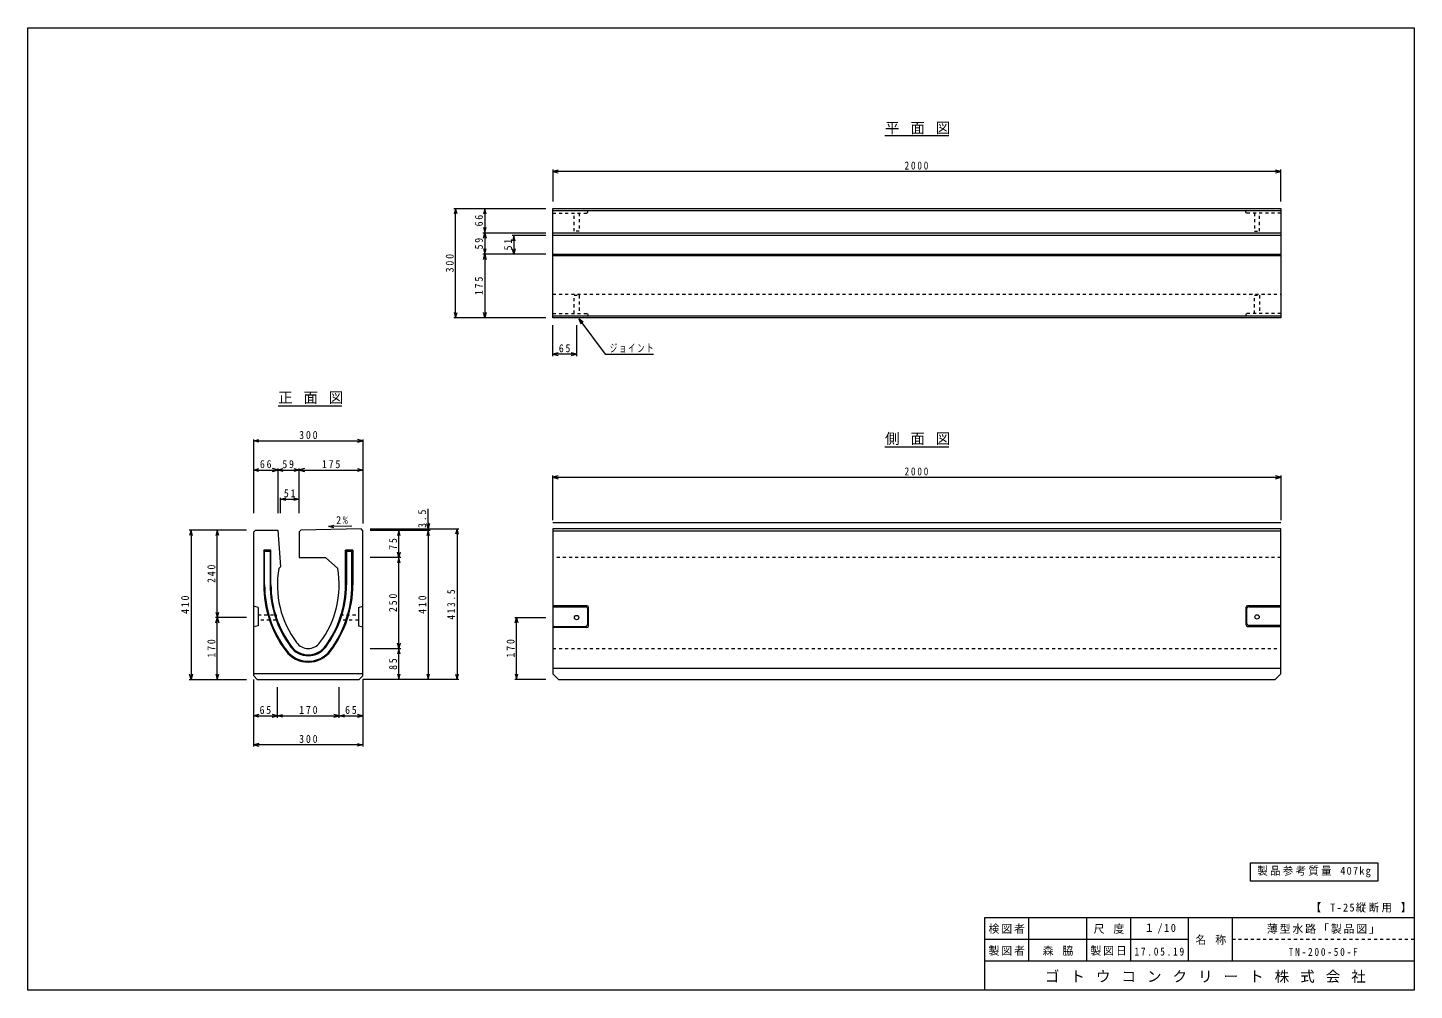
# Model space of a CAD drawing. Units: millimetres, scale not verified. Extents: x 195 to 4005, y 163 to 2807.
import ezdxf

# ---------------------------------------------------------------- set-up
doc = ezdxf.new("R2010")
doc.units = ezdxf.units.MM
doc.header["$LTSCALE"] = 10
doc.linetypes.add('USER1', pattern=[1.693334, 0.846667, -0.846667])
for name, color, linetype, lineweight in [('0-F', 132, 'Continuous', 5), ('0_2', 132, 'Continuous', 5), ('2', 7, 'Continuous', 5)]:
    doc.layers.add(name, color=color, linetype=linetype, lineweight=lineweight)
doc.styles.add('ＭＳ ゴシック', font='')
doc.styles.get('ＭＳ ゴシック').set_extended_font_data('MS Gothic')

msp = doc.modelspace()

# ---------------------------------------------------------------- linework, layer by layer
at = {"layer": '0-F', "color": 7}
for p, q in [((195, 2806.89), (4005, 2806.89)), ((195, 163.11), (195, 2806.89)), ((4005, 2806.89), (4005, 163.11)), ((2825, 163.11), (2825, 363.11)), ((2825, 363.11), (4005, 363.11)), ((4005, 163.11), (195, 163.11))]:
    msp.add_line(p, q, dxfattribs=at)
at = {"layer": '0-F'}
for p, q in [((3555, 513.11), (3905, 513.11)), ((3555, 463.11), (3555, 513.11)), ((3905, 513.11), (3905, 463.11)), ((3905, 463.11), (3555, 463.11)), ((2945, 363.11), (2945, 243.11)), ((3105, 243.11), (3105, 363.11)), ((3225, 363.11), (3225, 243.11)), ((3385, 243.11), (3385, 363.11)), ((3505, 363.11), (3505, 243.11)), ((2825, 303.11), (3385, 303.11)), ((4005, 243.11), (2825, 243.11))]:
    msp.add_line(p, q, dxfattribs=at)
at = {"layer": '0-F', "linetype": 'USER1'}
msp.add_line((3505, 303.11), (4005, 303.11), dxfattribs=at)
at = {"layer": '0_2'}
for p, q in [((2725.68, 2509.57), (2550.47, 2509.57)), ((1638.12, 2417.15), (1638.12, 2329.95)), ((1652.61, 2416.04), (1638.12, 2412.15)), ((3638.13, 2412.15), (1638.12, 2412.15)), ((1638.12, 2412.15), (1652.61, 2408.27)), ((3638.13, 2412.15), (3623.64, 2416.04)), ((3623.64, 2408.27), (3638.13, 2412.15)), ((3638.13, 2329.95), (3638.13, 2417.15)), ((1365.76, 2309.95), (1618.58, 2309.95)), ((1370.76, 2309.95), (1366.88, 2295.46)), ((1370.76, 2009.95), (1370.76, 2309.95)), ((1374.65, 2295.46), (1370.76, 2309.95)), ((1450.84, 2309.95), (1446.96, 2295.46)), ((1454.72, 2295.46), (1450.84, 2309.95)), ((1450.84, 2309.95), (1450.84, 2009.95)), ((1638.12, 2304.95), (3638.13, 2304.95)), ((1446.96, 2258.02), (1454.72, 2229.04)), ((1446.96, 2229.04), (1454.72, 2258.02)), ((1445.84, 2243.53), (1618.58, 2243.53)), ((1618.58, 2236.37), (1525.92, 2236.37)), ((1530.92, 2236.37), (1527.03, 2221.89)), ((1534.8, 2221.89), (1530.92, 2236.37)), ((1530.92, 2236.37), (1530.92, 2184.95)), ((3638.13, 2236.37), (1638.12, 2236.37)), ((1618.58, 2184.95), (1445.84, 2184.95)), ((1446.96, 2199.43), (1454.72, 2170.46)), ((1446.96, 2170.46), (1454.72, 2199.43)), ((1530.92, 2184.95), (1527.03, 2199.43)), ((1534.8, 2199.43), (1530.92, 2184.95)), ((3638.13, 2179.95), (1638.12, 2179.95)), ((1366.88, 2024.43), (1370.76, 2009.95)), ((1370.76, 2009.95), (1374.65, 2024.43)), ((1450.84, 2009.95), (1446.96, 2024.43)), ((1454.72, 2024.43), (1450.84, 2009.95)), ((1618.58, 2009.95), (1365.76, 2009.95)), ((3638.13, 2014.95), (1638.12, 2014.95)), ((1638.12, 1905.2), (1638.12, 1990.15)), ((1703.12, 1990.15), (1703.12, 1905.2)), ((1721.45, 1998.13), (1709.67, 2007.43)), ((1709.67, 2007.43), (1782.15, 1910.2)), ((1709.67, 2007.43), (1715.22, 1993.49)), ((1652.61, 1914.08), (1638.12, 1910.2)), ((1703.12, 1910.2), (1638.12, 1910.2)), ((1638.12, 1910.2), (1652.61, 1906.32)), ((1703.12, 1910.2), (1688.64, 1914.08)), ((1688.64, 1906.32), (1703.12, 1910.2)), ((1782.15, 1910.2), (1914.8, 1910.2)), ((882.86, 1768.71), (1058.07, 1768.71)), ((815.86, 1473.97), (815.86, 1675.95)), ((815.86, 1672.06), (830.35, 1675.95)), ((815.86, 1672.06), (1115.86, 1672.06)), ((830.35, 1668.18), (815.86, 1672.06)), ((1115.86, 1672.06), (1101.37, 1675.95)), ((1101.37, 1668.18), (1115.86, 1672.06)), ((1115.86, 1675.95), (1115.86, 1445.2)), ((2550.47, 1655.95), (2725.68, 1655.95)), ((815.86, 1591.99), (830.35, 1595.87)), ((830.35, 1588.11), (815.86, 1591.99)), ((815.86, 1591.99), (1115.86, 1591.99)), ((896.77, 1588.11), (867.79, 1595.87)), ((867.79, 1588.11), (896.77, 1595.87)), ((882.28, 1595.87), (882.28, 1473.97)), ((955.35, 1595.87), (926.37, 1588.11)), ((926.37, 1595.87), (955.35, 1588.11)), ((940.86, 1473.97), (940.86, 1595.87)), ((1101.37, 1595.87), (1115.86, 1591.99)), ((1115.86, 1591.99), (1101.37, 1588.11)), ((1638.12, 1453.97), (1638.12, 1576.99)), ((1652.61, 1575.87), (1638.12, 1571.99)), ((1638.12, 1571.99), (3638.13, 1571.99)), ((1638.12, 1571.99), (1652.61, 1568.11)), ((3638.13, 1571.99), (3623.64, 1575.87)), ((3623.64, 1568.11), (3638.13, 1571.99)), ((3638.13, 1576.99), (3638.13, 1453.97)), ((889.43, 1473.97), (889.43, 1515.8)), ((889.43, 1511.91), (903.92, 1515.8)), ((903.92, 1508.03), (889.43, 1511.91)), ((889.43, 1511.91), (940.86, 1511.91)), ((926.37, 1515.8), (940.86, 1511.91)), ((940.86, 1511.91), (926.37, 1508.03)), ((1295.52, 1446.89), (1295.52, 1485.46)), ((795.86, 1426.89), (638.75, 1426.89)), ((643.75, 1426.89), (639.87, 1412.4)), ((647.64, 1412.4), (643.75, 1426.89)), ((643.75, 1426.89), (643.75, 1016.89)), ((715.86, 1426.89), (711.98, 1412.4)), ((719.74, 1412.4), (715.86, 1426.89)), ((715.86, 1016.89), (715.86, 1426.89)), ((1021.51, 1436.51), (1035.92, 1440.68)), ((1085.51, 1437.79), (1021.51, 1436.51)), ((1036.08, 1432.92), (1021.51, 1436.51)), ((1135.52, 1430.29), (1379.67, 1430.29)), ((1135.52, 1426.89), (1300.52, 1426.89)), ((1214.93, 1426.89), (1211.05, 1412.4)), ((1214.93, 1016.89), (1214.93, 1426.89)), ((1218.81, 1412.4), (1214.93, 1426.89)), ((1295.52, 1430.29), (1291.64, 1444.78)), ((1295.52, 1426.89), (1291.64, 1412.4)), ((1295.52, 1446.89), (1295.52, 1016.89)), ((1299.4, 1444.78), (1295.52, 1430.29)), ((1299.4, 1412.4), (1295.52, 1426.89)), ((1374.67, 1430.29), (1370.79, 1415.8)), ((1378.55, 1415.8), (1374.67, 1430.29)), ((1374.67, 1430.29), (1374.67, 1016.89)), ((1638.12, 1425.39), (3638.13, 1425.39)), ((863.36, 1371.89), (843.36, 1371.89)), ((843.36, 1371.89), (843.36, 1276.89)), ((845.86, 1369.39), (843.36, 1371.89)), ((860.86, 1369.39), (863.36, 1371.89)), ((863.36, 1276.89), (863.36, 1371.89)), ((1068.36, 1276.89), (1068.36, 1371.89)), ((1068.36, 1371.89), (1070.86, 1369.39)), ((1088.36, 1371.89), (1068.36, 1371.89)), ((1085.86, 1369.39), (1088.36, 1371.89)), ((1088.36, 1371.89), (1088.36, 1276.89)), ((845.86, 1276.89), (845.86, 1369.39)), ((845.86, 1369.39), (860.86, 1369.39)), ((860.86, 1369.39), (860.86, 1276.89)), ((1070.86, 1369.39), (1085.86, 1369.39)), ((1070.86, 1369.39), (1070.86, 1276.89)), ((1085.86, 1276.89), (1085.86, 1369.39)), ((1219.93, 1351.89), (1135.52, 1351.89)), ((1218.81, 1366.38), (1211.05, 1337.4)), ((1218.81, 1337.4), (1211.05, 1366.38)), ((1731.13, 1219.39), (1638.12, 1219.39)), ((3638.13, 1219.39), (3547.13, 1219.39)), ((795.86, 1186.89), (710.86, 1186.89)), ((711.98, 1172.4), (719.74, 1201.38)), ((711.98, 1201.38), (719.74, 1172.4)), ((827.86, 1214.89), (815.86, 1217.89)), ((827.86, 1214.89), (827.86, 1163.89)), ((1103.86, 1214.89), (1115.86, 1217.89)), ((1103.86, 1214.89), (1103.86, 1163.89)), ((1533.15, 1186.89), (1618.36, 1186.89)), ((1534.27, 1172.4), (1538.15, 1186.89)), ((1538.15, 1016.89), (1538.15, 1186.89)), ((1538.15, 1186.89), (1542.03, 1172.4)), ((1638.12, 1216.39), (1728.12, 1216.39)), ((1733.12, 1211.39), (1733.12, 1167.39)), ((1736.13, 1164.39), (1736.13, 1214.39)), ((3542.13, 1214.39), (3542.13, 1167.39)), ((3545.13, 1170.39), (3545.13, 1211.39)), ((3550.13, 1216.39), (3638.13, 1216.39)), ((827.86, 1163.89), (815.86, 1160.89)), ((1103.86, 1163.89), (1115.86, 1160.89)), ((1638.12, 1162.39), (1728.12, 1162.39)), ((1731.13, 1159.39), (1638.12, 1159.39)), ((3547.13, 1162.39), (3638.13, 1162.39)), ((3638.13, 1165.39), (3550.13, 1165.39)), ((1218.81, 1116.38), (1211.05, 1087.4)), ((1218.81, 1087.4), (1211.05, 1116.38)), ((1135.52, 1101.89), (1219.93, 1101.89)), ((643.75, 1016.89), (639.87, 1031.38)), ((647.64, 1031.38), (643.75, 1016.89)), ((711.98, 1031.38), (715.86, 1016.89)), ((715.86, 1016.89), (719.74, 1031.38)), ((1115.86, 1031.89), (815.86, 1031.89)), ((1211.05, 1031.38), (1214.93, 1016.89)), ((1214.93, 1016.89), (1218.81, 1031.38)), ((1291.64, 1031.38), (1295.52, 1016.89)), ((1295.52, 1016.89), (1299.4, 1031.38)), ((1370.79, 1031.38), (1374.67, 1016.89)), ((1374.67, 1016.89), (1378.55, 1031.38)), ((1534.27, 1031.38), (1538.15, 1016.89)), ((1538.15, 1016.89), (1542.03, 1031.38)), ((3638.13, 1046.89), (1638.12, 1046.89)), ((638.75, 1016.89), (795.86, 1016.89)), ((815.86, 832.23), (815.86, 1016.89)), ((880.86, 995.64), (880.86, 911.79)), ((1050.86, 911.79), (1050.86, 995.64)), ((1379.67, 1016.89), (1115.86, 1016.89)), ((1115.86, 1016.89), (1115.86, 832.23)), ((1618.36, 1016.89), (1533.15, 1016.89)), ((830.35, 920.67), (815.86, 916.79)), ((815.86, 916.79), (1115.86, 916.79)), ((830.35, 912.91), (815.86, 916.79)), ((895.35, 912.91), (866.37, 920.67)), ((866.37, 912.91), (895.35, 920.67)), ((1065.35, 912.91), (1036.37, 920.67)), ((1036.37, 912.91), (1065.35, 920.67)), ((1115.86, 916.79), (1101.37, 920.67)), ((1101.37, 912.91), (1115.86, 916.79)), ((830.35, 841.11), (815.86, 837.23)), ((1101.37, 841.11), (1115.86, 837.23)), ((1115.86, 837.23), (815.86, 837.23)), ((815.86, 837.23), (830.35, 833.34)), ((1115.86, 837.23), (1101.37, 833.34))]:
    msp.add_line(p, q, dxfattribs=at)
at = {"layer": '0_2', "color": 7}
for p, q in [((1638.12, 2309.95), (3638.13, 2309.95)), ((1638.12, 2009.95), (1638.12, 2309.95)), ((3638.13, 2309.95), (3638.13, 2009.95)), ((1638.12, 2243.53), (3638.13, 2243.53)), ((1638.12, 2184.95), (3638.13, 2184.95)), ((3638.13, 2009.95), (1638.12, 2009.95)), ((815.86, 1421.89), (820.86, 1426.89)), ((815.86, 1026.89), (815.86, 1421.89)), ((820.86, 1426.89), (882.28, 1426.89)), ((945.86, 1426.99), (940.86, 1421.89)), ((940.86, 1421.89), (940.86, 1351.89)), ((1110.86, 1430.29), (945.86, 1426.99)), ((1115.86, 1425.39), (1110.86, 1430.29)), ((1115.86, 1026.89), (1115.86, 1425.39)), ((3638.13, 1446.89), (1638.12, 1446.89)), ((3638.13, 1430.29), (1638.12, 1430.29)), ((1638.12, 1430.29), (1638.12, 1031.89)), ((3638.13, 1031.89), (3638.13, 1430.29)), ((940.86, 1351.89), (1013.27, 1351.89)), ((1013.27, 1351.89), (1047.01, 1321.89)), ((1638.12, 1031.89), (1653.13, 1016.89)), ((3623.13, 1016.89), (3638.13, 1031.89)), ((815.86, 1026.89), (825.86, 1016.89)), ((825.86, 1016.89), (1105.86, 1016.89)), ((1105.86, 1016.89), (1115.86, 1026.89)), ((1653.13, 1016.89), (3623.13, 1016.89))]:
    msp.add_line(p, q, dxfattribs=at)
at = {"layer": '0_2', "linetype": 'USER1'}
for p, q in [((1638.12, 2297.95), (1733.13, 2297.95)), ((1696.12, 2247.95), (1696.12, 2297.95)), ((1710.12, 2297.95), (1710.12, 2247.95)), ((1733.13, 2297.95), (1736.13, 2309.95)), ((3543.13, 2297.95), (3540.13, 2309.95)), ((3638.13, 2297.95), (3543.13, 2297.95)), ((3566.13, 2297.95), (3566.13, 2247.95)), ((3580.13, 2247.95), (3580.13, 2297.95)), ((1710.12, 2247.95), (1696.12, 2247.95)), ((3566.13, 2247.95), (3580.13, 2247.95)), ((1638.12, 2074.95), (3638.13, 2074.95)), ((1696.12, 2021.95), (1696.12, 2071.95)), ((1696.12, 2071.95), (1710.12, 2071.95)), ((1710.12, 2071.95), (1710.12, 2021.95)), ((3566.13, 2021.95), (3566.13, 2071.95)), ((3566.13, 2071.95), (3580.13, 2071.95)), ((3580.13, 2071.95), (3580.13, 2021.95)), ((1638.12, 2021.95), (1733.13, 2021.95)), ((1733.13, 2021.95), (1736.13, 2009.95)), ((3543.13, 2021.95), (3540.13, 2009.95)), ((3638.13, 2021.95), (3543.13, 2021.95)), ((3638.13, 1351.89), (1638.12, 1351.89)), ((827.86, 1193.89), (877.86, 1193.89)), ((877.86, 1193.89), (877.86, 1179.89)), ((1053.86, 1179.89), (1053.86, 1193.89)), ((1053.86, 1193.89), (1103.86, 1193.89)), ((877.86, 1179.89), (827.86, 1179.89)), ((1103.86, 1179.89), (1053.86, 1179.89)), ((1638.12, 1101.89), (3638.13, 1101.89))]:
    msp.add_line(p, q, dxfattribs=at)
at = {"layer": '0_2'}
for centre in [(1703.12, 1186.89), (3573.13, 1188.39)]:
    msp.add_circle(centre, 6, dxfattribs=at)
at = {"layer": '0_2', "color": 7}
for centre, radius, start, end in [((1145.86, 1276.89), 265, 170.22316, 216.86986), ((785.86, 1276.89), 265, 323.13013, 9.77682), ((965.86, 1141.89), 40, 216.86977, 323.13023)]:
    msp.add_arc(centre, radius, start, end, dxfattribs=at)
at = {"layer": '0_2'}
for centre, radius, start, end in [((1145.86, 1276.89), 302.5, 180, 216.86986), ((1145.86, 1276.89), 300, 180, 216.86986), ((1145.86, 1276.89), 285, 180, 216.86986), ((1145.86, 1276.89), 282.5, 180, 216.86986), ((785.86, 1276.89), 282.5, 323.13013, 359.99998), ((785.86, 1276.89), 285, 323.13013, 359.99998), ((785.86, 1276.89), 300, 323.13013, 359.99998), ((785.86, 1276.89), 302.5, 323.13013, 359.99998), ((1731.13, 1214.39), 5, 0, 90), ((3547.13, 1214.39), 5, 90, 180), ((1728.12, 1211.39), 5, 0, 90), ((3550.13, 1211.39), 5, 90, 180), ((1728.12, 1167.39), 5, 270, 0), ((1731.13, 1164.39), 5, 270, 0), ((3547.13, 1167.39), 5, 180, 270), ((3550.13, 1170.39), 5, 180, 270), ((965.86, 1141.89), 60, 216.86977, 323.13025), ((965.86, 1141.89), 57.5, 216.86977, 323.1302), ((965.86, 1141.89), 77.5, 216.86977, 323.13023), ((965.86, 1141.89), 75, 216.86977, 323.1302)]:
    msp.add_arc(centre, radius, start, end, dxfattribs=at)
at = {"layer": '2'}
for p, q in [((882.28, 1426.89), (889.43, 1326.09)), ((889.43, 1326.09), (884.71, 1321.89))]:
    msp.add_line(p, q, dxfattribs=at)

# ---------------------------------------------------------------- texts
at = {"layer": '0-F', "char_height": 21.99, "attachment_point": 7, "style": 'ＭＳ ゴシック'}
for s, insert in [('\\T1.23;\\W0.95;製品参考質量\\~407kg', (3573.75, 473.11)), ('\\T1.24;\\W0.95;【\\~T-25縦断用\\~】', (3720.95, 376.65)), ('\\T1.17;検図者', (2835, 318.11)), ('\\T1.21;尺\\~度', (3123.75, 318.11)), ('\\T1.29;\\W0.95;１/10', (3262.5, 318.11)), ('\\T1.17;薄型水路「製品図」', (3600, 318.11)), ('\\T1.21;名\\~称', (3403.75, 288.11)), ('\\T1.17;製図者', (2835, 258.11)), ('\\T1.21;森\\~脇', (2983.75, 258.11)), ('\\T1.17;製図日', (3115, 258.11)), ('\\T1.39;\\W0.85;17.05.19', (3236.25, 258.11)), ('\\T1.39;\\W0.85;TN-200-50-F', (3660, 257.11))]:
    msp.add_mtext(s, dxfattribs=dict(at, insert=insert))
at = {"layer": '0-F', "color": 7, "insert": (2990, 183.11), "char_height": 29.33, "attachment_point": 7, "style": 'ＭＳ ゴシック'}
msp.add_mtext('\\T1.17;ゴ\\~ト\\~ウ\\~コ\\~ン\\~ク\\~リ\\~ー\\~ト\\~株\\~式\\~会\\~社', dxfattribs=at)
at = {"layer": '0_2', "color": 7, "char_height": 29.33, "attachment_point": 7, "style": 'ＭＳ ゴシック'}
for s, insert in [('\\T1.16;平\\~面\\~図', (2550.68, 2514.13)), ('\\T1.16;正\\~面\\~図', (883.07, 1773.27)), ('\\T1.16;側\\~面\\~図', (2550.68, 1660.5))]:
    msp.add_mtext(s, dxfattribs=dict(at, insert=insert))
at = {"layer": '0_2', "char_height": 21.99, "attachment_point": 7, "style": 'ＭＳ ゴシック'}
for s, insert in [('\\T1.38;\\W0.85;2000', (2604.38, 2417.15)), ('\\T1.36;\\W0.9;65', (1654.37, 1915.2)), ('\\T1.25;\\W0.65;ジョイント', (1794.8, 1914.21)), ('\\T1.38;\\W0.9;300', (940.86, 1677.06)), ('\\T1.36;\\W0.9;66', (833.05, 1596.99)), ('\\T1.36;\\W0.9;59', (894.61, 1596.99)), ('\\T1.38;\\W0.9;175', (1003.36, 1596.99)), ('\\T1.38;\\W0.85;2000', (2604.38, 1576.99)), ('\\T1.36;\\W0.9;51', (898.89, 1516.91)), ('\\T1.36;\\W0.9;2%', (1042.65, 1443.1)), ('\\T1.36;\\W0.9;65', (832.11, 921.79)), ('\\T1.38;\\W0.9;170', (940.86, 921.79)), ('\\T1.36;\\W0.9;65', (1067.11, 921.79)), ('\\T1.38;\\W0.9;300', (940.86, 842.23))]:
    msp.add_mtext(s, dxfattribs=dict(at, insert=insert))
at = {"layer": '0_2', "char_height": 21.99, "attachment_point": 7, "rotation": 90, "style": 'ＭＳ ゴシック'}
for s, insert in [('\\T1.36;\\W0.9;66', (1445.84, 2261.2)), ('\\T1.36;\\W0.9;59', (1445.84, 2197.99)), ('\\T1.36;\\W0.9;51', (1525.92, 2195.33)), ('\\T1.38;\\W0.9;300', (1365.76, 2134.95)), ('\\T1.38;\\W0.9;175', (1445.84, 2072.45)), ('\\T1.37;\\W0.9;3.5', (1289.96, 1433.04)), ('\\T1.36;\\W0.9;75', (1209.93, 1373.14)), ('\\T1.37;\\W0.9;240', (710.86, 1281.89)), ('\\T1.38;\\W0.85;413.5', (1369.67, 1181.09)), ('\\T1.37;\\W0.9;410', (638.75, 1196.89)), ('\\T1.38;\\W0.9;250', (1209.93, 1201.89)), ('\\T1.38;\\W0.9;410', (1290.52, 1196.89)), ('\\T1.37;\\W0.9;170', (710.86, 1076.89)), ('\\T1.38;\\W0.9;170', (1533.15, 1076.89)), ('\\T1.36;\\W0.9;85', (1209.93, 1043.14))]:
    msp.add_mtext(s, dxfattribs=dict(at, insert=insert))

doc.saveas('drawing.dxf')
